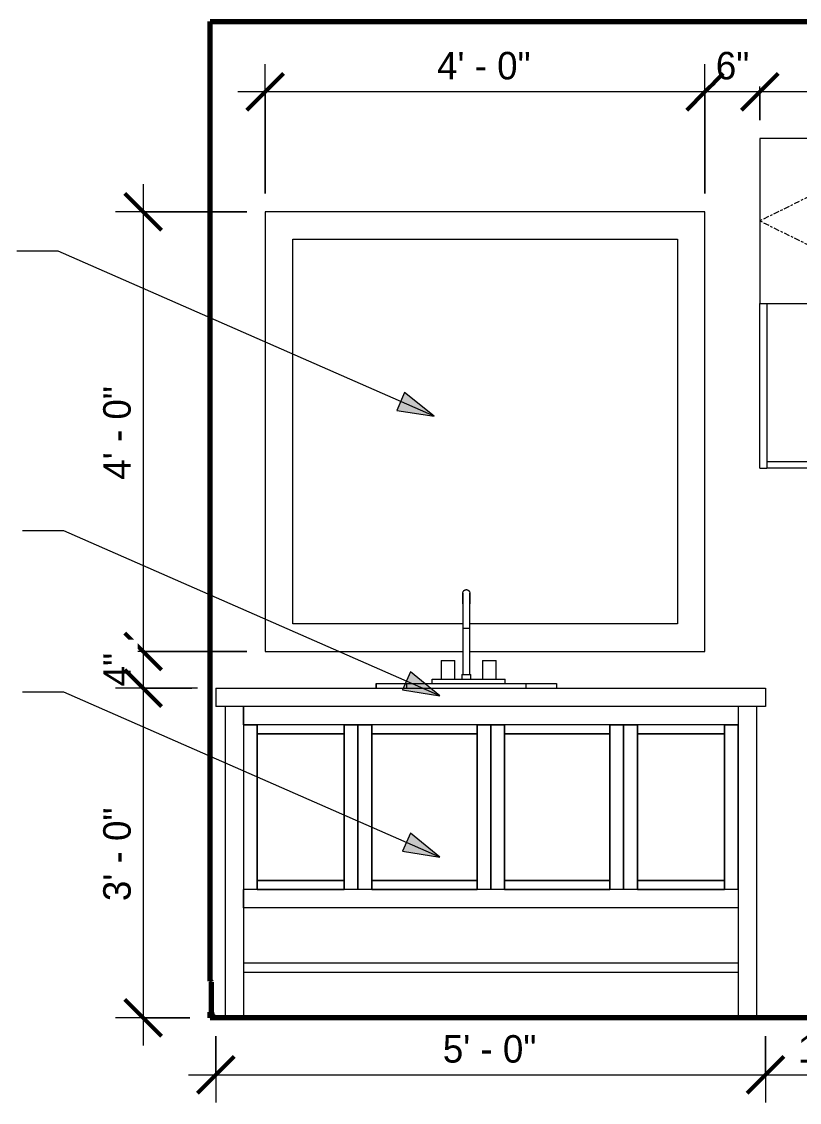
# Model space of a CAD drawing. Header units: inches. Extents: x -3857 to -1458, y -18 to 10849.
# Drawn here: x -2302.7 to -2217.8, y -9.2 to 108.8 of the extents above; entities that cross this region are included whole.
import ezdxf

# ---------------------------------------------------------------- set-up
doc = ezdxf.new("R2010")
doc.units = ezdxf.units.IN
doc.header["$MEASUREMENT"] = 0
doc.linetypes.add('Center', pattern=[1.25, 0.25, -0.1875, 0.625, -0.1875])
for name, color, linetype, lineweight in [('0-6', 130, 'Continuous', 5), ('A-ANNO-DIMS', 211, 'Continuous', 9), ('A-ANNO-DIMS-32', 211, 'Continuous', 9), ('A-FLOR-1', 7, 'Continuous', 70), ('A-WALL', 113, 'Continuous', 18), ('A-WALL-1', 113, 'Continuous', 70), ('G-ANNO-TEXT', 231, 'Continuous', 9), ('P-SANR-FIXT', 6, 'Continuous', 9), ('Q-CASE', 31, 'Continuous', 9), ('Q-CASE-1', 31, 'Center', 9)]:
    doc.layers.add(name, color=color, linetype=linetype, lineweight=lineweight)
doc.styles.add('Century Gothic', font='ufonts.com_century-gothic.ttf', dxfattribs={"height": 3})
doc.dimstyles.new('OD_1__HACK', dxfattribs={"dimscale": 12, "dimtxt": 3.132505, "dimasz": 0.333333, "dimexe": 0.25, "dimexo": 0.166667, "dimgap": 0.041667, "dimtad": 1, "dimdec": 0, "dimzin": 3, "dimdsep": 46, "dimlunit": 4, "dimtxsty": 'Century Gothic', "dimblk1": 'OBLIQUE', "dimblk2": 'OBLIQUE', "dimsah": 1, "dimcen": 0.09, "dimdle": 0.25, "dimazin": 0, "dimtfac": 1, "dimtdec": 4, "dimtix": 1, "dimtmove": 0, "dimatfit": 3, "dimfxl": 1, "dimtvp": 1, "dimtfill": 1, "dimfrac": 2, "dimtolj": 1, "dimtzin": 0, "dimarcsym": 2})

# ---------------------------------------------------------------- blocks, each defined once
blk = doc.blocks.new('CTR - 1st Phase - Shell_rvt-7-1ST FLOOR - STUDIO A_ B - ADA TYPE B - OPTION A - BATH LAV WALL')
at = {"layer": 'A-FLOR-1'}
for p, q in [((-2643.23, 108.75), (-2516.95, 108.75)), ((-2547.06, 0), (-2643.23, 0)), ((-2516.95, 0), (-2517.06, 0))]:
    blk.add_line(p, q, dxfattribs=at)
blk = doc.blocks.new('Basic Wall _ INT - W4BØF - _5_8 GYP - 2X4 WOOD_BATT_ - 5_8 GYP_ - ___-2701594-1ST FLOOR - STUDIO A_ B - ADA TYPE B - OPTION A - BATH LAV WALL')
at = {"layer": 'A-WALL'}
blk.add_line((-2643.22, 4), (-2643.22, 0.61), dxfattribs=at)
at = {"layer": 'A-WALL-1'}
for p, q in [((-2643.18, 4), (-2643.22, 4)), ((-2643.1, 0.61), (-2643.1, 3.92)), ((-2642.87, 0), (-2642.81, 0.11))]:
    blk.add_line(p, q, dxfattribs=at)
for centre, radius, start, end in [((-2643.18, 3.92), 0.0822, 0, 90), ((-2642.52, 0.61), 0.702, 180, 240), ((-2642.52, 0.61), 0.577, 180, 240)]:
    blk.add_arc(centre, radius, start, end, dxfattribs=at)
blk = doc.blocks.new('Bath Vanity - Bath Vanity 60_-3150019-1ST FLOOR - STUDIO A_ B - ADA TYPE B - OPTION A - BATH LAV WALL')
at = {"layer": 'Q-CASE'}
for p, q in [((-2642.6, 36), (-2582.6, 36)), ((-2642.6, 36), (-2642.6, 34)), ((-2582.6, 36), (-2582.6, 34)), ((-2582.6, 34), (-2642.6, 34)), ((-2641.6, 34), (-2641.6, 0)), ((-2639.6, 32), (-2639.6, 34)), ((-2639.6, 34), (-2639.6, 0)), ((-2585.6, 34), (-2585.6, 32)), ((-2585.6, 34), (-2585.6, 0)), ((-2583.6, 34), (-2583.6, 0)), ((-2639.6, 32), (-2638.1, 32)), ((-2639.6, 32), (-2639.6, 14)), ((-2585.6, 32), (-2639.6, 32)), ((-2638.1, 32), (-2638.1, 31)), ((-2628.6, 32), (-2638.1, 32)), ((-2638.1, 14), (-2638.1, 32)), ((-2628.6, 31), (-2628.6, 32)), ((-2628.6, 32), (-2627.1, 32)), ((-2628.6, 32), (-2628.6, 14)), ((-2627.1, 14), (-2627.1, 32)), ((-2627.1, 32), (-2625.6, 32)), ((-2627.1, 32), (-2627.1, 14)), ((-2625.6, 32), (-2625.6, 31)), ((-2614.1, 32), (-2625.6, 32)), ((-2625.6, 14), (-2625.6, 32)), ((-2614.1, 31), (-2614.1, 32)), ((-2614.1, 32), (-2612.6, 32)), ((-2614.1, 32), (-2614.1, 14)), ((-2612.6, 14), (-2612.6, 32)), ((-2612.6, 32), (-2611.1, 32)), ((-2612.6, 32), (-2612.6, 14)), ((-2611.1, 32), (-2611.1, 31)), ((-2599.6, 32), (-2611.1, 32)), ((-2611.1, 14), (-2611.1, 32)), ((-2599.6, 31), (-2599.6, 32)), ((-2599.6, 32), (-2598.1, 32)), ((-2599.6, 32), (-2599.6, 14)), ((-2598.1, 14), (-2598.1, 32)), ((-2598.1, 32), (-2596.6, 32)), ((-2598.1, 32), (-2598.1, 14)), ((-2596.6, 32), (-2596.6, 31)), ((-2587.1, 32), (-2596.6, 32)), ((-2596.6, 14), (-2596.6, 32)), ((-2587.1, 31), (-2587.1, 32)), ((-2587.1, 32), (-2585.6, 32)), ((-2587.1, 32), (-2587.1, 14)), ((-2585.6, 14), (-2585.6, 32)), ((-2638.1, 31), (-2628.6, 31)), ((-2638.1, 31), (-2638.1, 15)), ((-2628.6, 31), (-2638.1, 31)), ((-2628.6, 15), (-2628.6, 31)), ((-2625.6, 31), (-2614.1, 31)), ((-2625.6, 31), (-2625.6, 15)), ((-2614.1, 31), (-2625.6, 31)), ((-2614.1, 15), (-2614.1, 31)), ((-2611.1, 31), (-2599.6, 31)), ((-2611.1, 31), (-2611.1, 15)), ((-2599.6, 31), (-2611.1, 31)), ((-2599.6, 15), (-2599.6, 31)), ((-2596.6, 31), (-2596.6, 15)), ((-2587.1, 31), (-2596.6, 31)), ((-2596.6, 31), (-2587.1, 31)), ((-2587.1, 15), (-2587.1, 31)), ((-2638.1, 15), (-2638.1, 14)), ((-2628.6, 15), (-2638.1, 15)), ((-2638.1, 15), (-2628.6, 15)), ((-2628.6, 14), (-2628.6, 15)), ((-2625.6, 15), (-2625.6, 14)), ((-2614.1, 15), (-2625.6, 15)), ((-2625.6, 15), (-2614.1, 15)), ((-2614.1, 14), (-2614.1, 15)), ((-2611.1, 15), (-2611.1, 14)), ((-2599.6, 15), (-2611.1, 15)), ((-2611.1, 15), (-2599.6, 15)), ((-2599.6, 14), (-2599.6, 15)), ((-2596.6, 15), (-2587.1, 15)), ((-2596.6, 15), (-2596.6, 14)), ((-2587.1, 15), (-2596.6, 15)), ((-2587.1, 14), (-2587.1, 15)), ((-2638.1, 14), (-2639.6, 14)), ((-2639.6, 12), (-2639.6, 14)), ((-2585.6, 14), (-2639.6, 14)), ((-2638.1, 14), (-2628.6, 14)), ((-2627.1, 14), (-2628.6, 14)), ((-2625.6, 14), (-2627.1, 14)), ((-2625.6, 14), (-2614.1, 14)), ((-2612.6, 14), (-2614.1, 14)), ((-2611.1, 14), (-2612.6, 14)), ((-2611.1, 14), (-2599.6, 14)), ((-2598.1, 14), (-2599.6, 14)), ((-2596.6, 14), (-2598.1, 14)), ((-2596.6, 14), (-2587.1, 14)), ((-2585.6, 14), (-2587.1, 14)), ((-2585.6, 14), (-2585.6, 12)), ((-2585.6, 12), (-2639.6, 12)), ((-2639.6, 6), (-2585.6, 6)), ((-2639.6, 5), (-2585.6, 5))]:
    blk.add_line(p, q, dxfattribs=at)
blk = doc.blocks.new('BATHROOM MIRROR - BATHROOM MIRROR 48_-3123886-1ST FLOOR - STUDIO A_ B - ADA TYPE B - OPTION A - BATH LAV WALL')
at = {"layer": 'Q-CASE'}
for p, q in [((-2589.22, 88), (-2637.22, 88)), ((-2637.22, 88), (-2637.22, 40)), ((-2589.22, 40), (-2589.22, 88)), ((-2634.22, 43), (-2634.22, 85)), ((-2634.22, 85), (-2592.22, 85)), ((-2592.22, 85), (-2592.22, 43)), ((-2615.64, 43), (-2634.22, 43)), ((-2592.22, 43), (-2614.9, 43)), ((-2637.22, 40), (-2615.64, 40)), ((-2614.9, 40), (-2589.22, 40))]:
    blk.add_line(p, q, dxfattribs=at)
blk = doc.blocks.new('300 Series Wall Hung Cabinet_326 - 36_-2909953-1ST FLOOR - STUDIO A_ B - ADA TYPE B - OPTION A - BATH LAV WALL')
at = {"layer": 'Q-CASE'}
for p, q in [((-2565.35, 96), (-2583.22, 96)), ((-2583.22, 96), (-2583.22, 78)), ((-2565.35, 78), (-2565.35, 96)), ((-2565.35, 96), (-2565.1, 96)), ((-2547.22, 96), (-2565.1, 96)), ((-2565.1, 96), (-2565.1, 78)), ((-2547.22, 78), (-2547.22, 96)), ((-2565.1, 95.25), (-2565.35, 95.25)), ((-2567.71, 83.75), (-2567.22, 83.75)), ((-2567.71, 80), (-2567.71, 83.75)), ((-2567.22, 83.75), (-2567.22, 80)), ((-2563.21, 83.75), (-2562.72, 83.75)), ((-2563.21, 80), (-2563.21, 83.75)), ((-2562.72, 83.75), (-2562.72, 80)), ((-2567.71, 80), (-2567.22, 80)), ((-2563.21, 80), (-2562.72, 80)), ((-2583.22, 78), (-2565.35, 78)), ((-2583.22, 60), (-2583.22, 78)), ((-2582.47, 78), (-2582.47, 60)), ((-2565.35, 78.75), (-2565.1, 78.75)), ((-2565.1, 78), (-2565.35, 78)), ((-2565.1, 78), (-2547.22, 78)), ((-2547.97, 60), (-2547.97, 78)), ((-2547.22, 78), (-2547.22, 60)), ((-2582.47, 60.75), (-2547.97, 60.75)), ((-2582.47, 60.75), (-2582.47, 60)), ((-2547.97, 60), (-2547.97, 60.75)), ((-2583.22, 60), (-2582.47, 60)), ((-2547.97, 60), (-2582.47, 60)), ((-2547.97, 60), (-2547.22, 60))]:
    blk.add_line(p, q, dxfattribs=at)
at = {"layer": 'Q-CASE-1'}
for p, q in [((-2565.1, 96), (-2583.22, 87)), ((-2565.1, 96), (-2547.22, 87.08)), ((-2583.22, 87), (-2565.1, 78)), ((-2547.22, 87.08), (-2565.1, 78))]:
    blk.add_line(p, q, dxfattribs=at)
blk = doc.blocks.new('DIMBLOCK107-1ST FLOOR - STUDIO A_ B - ADA TYPE B - OPTION A - BATH LAV WALL')
at = {"layer": 'A-ANNO-DIMS-32'}
for p, q in [((-2281.5, -2), (-2281.5, -9.22)), ((-2281.5, -6.22), (-2281.5, -2)), ((-2221.5, -2), (-2221.5, -9.22)), ((-2221.5, -6.22), (-2221.5, -2)), ((-2284.5, -6.22), (-2221.5, -6.22))]:
    blk.add_line(p, q, dxfattribs=at)
at = {"layer": 'A-ANNO-DIMS-32', "lineweight": 50}
for p, q in [((-2281.5, -6.22), (-2279.5, -4.22)), ((-2221.5, -6.22), (-2219.5, -4.22)), ((-2281.5, -6.22), (-2283.5, -8.22)), ((-2221.5, -6.22), (-2223.5, -8.22))]:
    blk.add_line(p, q, dxfattribs=at)
at = {"layer": 'A-ANNO-DIMS-32', "color": 0, "insert": (-2256.74, -1.88), "char_height": 3, "width": 12.5897, "attachment_point": 1, "line_spacing_factor": 0.984502, "style": 'Century Gothic', "bg_fill": 3, "box_fill_scale": 1.25, "bg_fill_color": 256, "bg_fill_true_color": 13158600, "bg_fill_transparency": 0}
blk.add_mtext('5\' - 0"', dxfattribs=at)
blk = doc.blocks.new('_Oblique')
at = {"color": 0, "linetype": 'ByBlock', "lineweight": -2}
blk.add_line((-0.5, -0.5), (0.5, 0.5), dxfattribs=at)
blk = doc.blocks.new('DIMBLOCK108-1ST FLOOR - STUDIO A_ B - ADA TYPE B - OPTION A - BATH LAV WALL')
at = {"layer": 'A-ANNO-DIMS-32'}
for p, q in [((-2221.5, -2), (-2221.5, -9.22)), ((-2221.5, -6.22), (-2221.5, -2)), ((-2203.96, -2), (-2203.96, -9.22)), ((-2203.96, -6.22), (-2203.96, -2)), ((-2221.5, -6.22), (-2203.96, -6.22))]:
    blk.add_line(p, q, dxfattribs=at)
at = {"layer": 'A-ANNO-DIMS-32', "lineweight": 50}
for p, q in [((-2221.5, -6.22), (-2219.5, -4.22)), ((-2203.96, -6.22), (-2201.96, -4.22)), ((-2221.5, -6.22), (-2223.5, -8.22)), ((-2203.96, -6.22), (-2205.96, -8.22))]:
    blk.add_line(p, q, dxfattribs=at)
at = {"layer": 'A-ANNO-DIMS-32', "color": 0, "insert": (-2217.98, -1.88), "char_height": 3, "width": 12.5897, "attachment_point": 1, "line_spacing_factor": 0.984502, "style": 'Century Gothic', "bg_fill": 3, "box_fill_scale": 1.25, "bg_fill_color": 256, "bg_fill_true_color": 13158600, "bg_fill_transparency": 0}
blk.add_mtext('1\' - 6"', dxfattribs=at)
blk = doc.blocks.new('DIMBLOCK111-1ST FLOOR - STUDIO A_ B - ADA TYPE B - OPTION A - BATH LAV WALL')
at = {"layer": 'A-ANNO-DIMS-32'}
for p, q in [((-2289.46, 91), (-2289.46, 40)), ((-2278.12, 88), (-2292.46, 88)), ((-2289.46, 88), (-2278.12, 88)), ((-2278.12, 40), (-2292.46, 40)), ((-2289.46, 40), (-2278.12, 40))]:
    blk.add_line(p, q, dxfattribs=at)
at = {"layer": 'A-ANNO-DIMS-32', "lineweight": 50}
for p, q in [((-2289.46, 88), (-2291.46, 90)), ((-2289.46, 88), (-2287.46, 86)), ((-2289.46, 40), (-2291.46, 42)), ((-2289.46, 40), (-2287.46, 38))]:
    blk.add_line(p, q, dxfattribs=at)
at = {"layer": 'A-ANNO-DIMS-32', "color": 0, "insert": (-2293.81, 58.75), "char_height": 3, "width": 12.5897, "attachment_point": 1, "rotation": 90, "line_spacing_factor": 0.984502, "style": 'Century Gothic', "bg_fill": 3, "box_fill_scale": 1.25, "bg_fill_color": 256, "bg_fill_true_color": 13158600, "bg_fill_transparency": 0}
blk.add_mtext('4\' - 0"', dxfattribs=at)
blk = doc.blocks.new('DIMBLOCK112-1ST FLOOR - STUDIO A_ B - ADA TYPE B - OPTION A - BATH LAV WALL')
at = {"layer": 'A-ANNO-DIMS-32', "lineweight": 50}
for p, q in [((-2289.46, 40), (-2291.46, 42)), ((-2289.46, 40), (-2287.46, 38)), ((-2289.46, 36), (-2291.46, 38)), ((-2289.46, 36), (-2287.46, 34))]:
    blk.add_line(p, q, dxfattribs=at)
at = {"layer": 'A-ANNO-DIMS-32'}
for p, q in [((-2278.12, 40), (-2292.46, 40)), ((-2289.46, 40), (-2289.46, 36)), ((-2289.46, 40), (-2278.12, 40)), ((-2283.5, 36), (-2292.46, 36)), ((-2289.46, 36), (-2284.12, 36))]:
    blk.add_line(p, q, dxfattribs=at)
at = {"layer": 'A-ANNO-DIMS-32', "color": 0, "insert": (-2293.81, 36.19), "char_height": 3, "width": 4.3557, "attachment_point": 1, "rotation": 90, "line_spacing_factor": 0.984502, "style": 'Century Gothic', "bg_fill": 3, "box_fill_scale": 1.25, "bg_fill_color": 256, "bg_fill_true_color": 13158600, "bg_fill_transparency": 0}
blk.add_mtext('4"', dxfattribs=at)
blk = doc.blocks.new('DIMBLOCK113-1ST FLOOR - STUDIO A_ B - ADA TYPE B - OPTION A - BATH LAV WALL')
at = {"layer": 'A-ANNO-DIMS-32', "lineweight": 50}
for p, q in [((-2289.46, 36), (-2291.46, 38)), ((-2289.46, 36), (-2287.46, 34)), ((-2289.46, 0), (-2291.46, 2)), ((-2289.46, 0), (-2287.46, -2))]:
    blk.add_line(p, q, dxfattribs=at)
at = {"layer": 'A-ANNO-DIMS-32'}
for p, q in [((-2283.5, 36), (-2292.46, 36)), ((-2289.46, 36), (-2289.46, -3)), ((-2289.46, 36), (-2284.12, 36)), ((-2284.37, 0), (-2292.46, 0)), ((-2289.46, 0), (-2284.37, 0))]:
    blk.add_line(p, q, dxfattribs=at)
at = {"layer": 'A-ANNO-DIMS-32', "color": 0, "insert": (-2293.81, 12.75), "char_height": 3, "width": 12.5897, "attachment_point": 1, "rotation": 90, "line_spacing_factor": 0.984502, "style": 'Century Gothic', "bg_fill": 3, "box_fill_scale": 1.25, "bg_fill_color": 256, "bg_fill_true_color": 13158600, "bg_fill_transparency": 0}
blk.add_mtext('3\' - 0"', dxfattribs=at)
blk = doc.blocks.new('DIMBLOCK114-1ST FLOOR - STUDIO A_ B - ADA TYPE B - OPTION A - BATH LAV WALL')
at = {"layer": 'A-ANNO-DIMS-32'}
for p, q in [((-2222.12, 98), (-2222.12, 104.1)), ((-2186.12, 98), (-2186.12, 104.1)), ((-2183.12, 101.1), (-2222.12, 101.1)), ((-2222.12, 101.1), (-2222.12, 98)), ((-2186.12, 101.1), (-2186.12, 98))]:
    blk.add_line(p, q, dxfattribs=at)
at = {"layer": 'A-ANNO-DIMS-32', "lineweight": 50}
for p, q in [((-2222.12, 101.1), (-2220.12, 103.1)), ((-2186.12, 101.1), (-2184.12, 103.1)), ((-2222.12, 101.1), (-2224.12, 99.1)), ((-2186.12, 101.1), (-2188.12, 99.1))]:
    blk.add_line(p, q, dxfattribs=at)
at = {"layer": 'A-ANNO-DIMS-32', "color": 0, "insert": (-2209.37, 105.45), "char_height": 3, "width": 12.5897, "attachment_point": 1, "line_spacing_factor": 0.984502, "style": 'Century Gothic', "bg_fill": 3, "box_fill_scale": 1.25, "bg_fill_color": 256, "bg_fill_true_color": 13158600, "bg_fill_transparency": 0}
blk.add_mtext('3\' - 0"', dxfattribs=at)
blk = doc.blocks.new('DIMBLOCK115-1ST FLOOR - STUDIO A_ B - ADA TYPE B - OPTION A - BATH LAV WALL')
at = {"layer": 'A-ANNO-DIMS-32'}
for p, q in [((-2228.12, 90), (-2228.12, 104.1)), ((-2222.12, 98), (-2222.12, 104.1)), ((-2222.12, 101.1), (-2228.12, 101.1)), ((-2228.12, 101.1), (-2228.12, 90)), ((-2222.12, 101.1), (-2222.12, 98))]:
    blk.add_line(p, q, dxfattribs=at)
at = {"layer": 'A-ANNO-DIMS-32', "lineweight": 50}
for p, q in [((-2228.12, 101.1), (-2226.12, 103.1)), ((-2222.12, 101.1), (-2220.12, 103.1)), ((-2228.12, 101.1), (-2230.12, 99.1)), ((-2222.12, 101.1), (-2224.12, 99.1))]:
    blk.add_line(p, q, dxfattribs=at)
at = {"layer": 'A-ANNO-DIMS-32', "color": 0, "insert": (-2226.94, 105.45), "char_height": 3, "width": 4.3557, "attachment_point": 1, "line_spacing_factor": 0.984502, "style": 'Century Gothic', "bg_fill": 3, "box_fill_scale": 1.25, "bg_fill_color": 256, "bg_fill_true_color": 13158600, "bg_fill_transparency": 0}
blk.add_mtext('6"', dxfattribs=at)
blk = doc.blocks.new('DIMBLOCK116-1ST FLOOR - STUDIO A_ B - ADA TYPE B - OPTION A - BATH LAV WALL')
at = {"layer": 'A-ANNO-DIMS-32'}
for p, q in [((-2276.12, 90), (-2276.12, 104.1)), ((-2228.12, 90), (-2228.12, 104.1)), ((-2228.12, 101.1), (-2279.12, 101.1)), ((-2276.12, 101.1), (-2276.12, 90)), ((-2228.12, 101.1), (-2228.12, 90))]:
    blk.add_line(p, q, dxfattribs=at)
at = {"layer": 'A-ANNO-DIMS-32', "lineweight": 50}
for p, q in [((-2276.12, 101.1), (-2274.12, 103.1)), ((-2228.12, 101.1), (-2226.12, 103.1)), ((-2276.12, 101.1), (-2278.12, 99.1)), ((-2228.12, 101.1), (-2230.12, 99.1))]:
    blk.add_line(p, q, dxfattribs=at)
at = {"layer": 'A-ANNO-DIMS-32', "color": 0, "insert": (-2257.37, 105.45), "char_height": 3, "width": 12.5897, "attachment_point": 1, "line_spacing_factor": 0.984502, "style": 'Century Gothic', "bg_fill": 3, "box_fill_scale": 1.25, "bg_fill_color": 256, "bg_fill_true_color": 13158600, "bg_fill_transparency": 0}
blk.add_mtext('4\' - 0"', dxfattribs=at)

msp = doc.modelspace()

# ---------------------------------------------------------------- hatches: boundary and pattern name
at = {"layer": 'G-ANNO-TEXT'}
for points in [[(-2257.68, 65.67), (-2260.91, 68.26), (-2261.77, 66.3)], [(-2257.05, 35.17), (-2260.28, 37.76), (-2261.15, 35.8)], [(-2257.05, 17.56), (-2260.28, 20.15), (-2261.15, 18.19)]]:
    msp.add_hatch(color=256, dxfattribs=at).paths.add_polyline_path(points, flags=0)

# ---------------------------------------------------------------- linework, layer by layer
at = {"layer": 'A-WALL'}
msp.add_line((-2282.12, 0.61), (-2282.12, 4), dxfattribs=at)
at = {"layer": 'A-WALL-1'}
for p, q in [((-2282.12, 4), (-2282.12, 108.76)), ((-2282.12, 0), (-2282.12, 0.61)), ((-2282.14, 0), (-2282.12, 0))]:
    msp.add_line(p, q, dxfattribs=at)
at = {"layer": 'G-ANNO-TEXT'}
for p, q in [((-2298.73, 83.68), (-2303.23, 83.68)), ((-2260.91, 68.26), (-2261.77, 66.3)), ((-2257.68, 65.67), (-2260.91, 68.26)), ((-2261.77, 66.3), (-2257.68, 65.67)), ((-2298.1, 53.18), (-2302.61, 53.18)), ((-2260.28, 37.76), (-2261.15, 35.8)), ((-2257.05, 35.17), (-2260.28, 37.76)), ((-2298.1, 35.57), (-2302.61, 35.57)), ((-2261.15, 35.8), (-2257.05, 35.17)), ((-2260.28, 20.15), (-2261.15, 18.19)), ((-2257.05, 17.56), (-2260.28, 20.15)), ((-2261.15, 18.19), (-2257.05, 17.56))]:
    msp.add_line(p, q, dxfattribs=at)
at = {"layer": 'P-SANR-FIXT'}
for p, q in [((-2254.55, 45.19), (-2254.55, 37.5)), ((-2253.8, 37.5), (-2253.8, 45.19)), ((-2254.55, 43.87), (-2254.55, 42.5)), ((-2253.8, 42.5), (-2253.8, 43.87)), ((-2254.17, 42.5), (-2254.54, 42.5)), ((-2253.81, 42.5), (-2254.17, 42.5)), ((-2256.92, 39), (-2256.92, 36.99)), ((-2256.92, 39), (-2255.42, 39)), ((-2255.42, 36.99), (-2255.42, 39)), ((-2252.42, 39), (-2252.42, 36.99)), ((-2252.42, 39), (-2250.92, 39)), ((-2250.92, 36.99), (-2250.92, 39)), ((-2257.92, 36.99), (-2257.92, 36.5)), ((-2257.9, 36.99), (-2257.17, 36.99)), ((-2257.17, 36.99), (-2256.17, 36.99)), ((-2256.17, 36.99), (-2251.67, 36.99)), ((-2254.67, 37.5), (-2254.67, 36.99)), ((-2254.67, 37.5), (-2253.67, 37.5)), ((-2253.67, 36.99), (-2253.67, 37.5)), ((-2251.67, 36.99), (-2250.67, 36.99)), ((-2250.67, 36.99), (-2249.94, 36.99)), ((-2249.92, 36.5), (-2249.92, 36.99)), ((-2264.05, 36.5), (-2264.05, 36)), ((-2264.02, 36.5), (-2260.7, 36.5)), ((-2264.02, 36.5), (-2264.02, 36)), ((-2260.7, 36.5), (-2247.65, 36.5)), ((-2260.7, 36.5), (-2260.7, 36)), ((-2247.65, 36.5), (-2244.33, 36.5)), ((-2247.65, 36), (-2247.65, 36.5)), ((-2244.33, 36.5), (-2244.33, 36)), ((-2244.3, 36), (-2244.3, 36.5))]:
    msp.add_line(p, q, dxfattribs=at)
at = {"layer": 'P-SANR-FIXT', "flags": 128}
for points in [[(-2254.55, 46.37), (-2254.55, 46.39), (-2254.55, 46.4), (-2254.55, 46.42), (-2254.54, 46.43), (-2254.54, 46.45)], [(-2254.55, 45.19), (-2254.55, 45.23), (-2254.55, 45.28), (-2254.55, 45.33), (-2254.55, 45.38), (-2254.55, 45.42), (-2254.55, 45.47), (-2254.55, 45.52), (-2254.55, 45.56), (-2254.55, 45.61), (-2254.55, 45.65), (-2254.55, 45.69), (-2254.55, 45.74), (-2254.55, 45.78), (-2254.55, 45.82), (-2254.55, 45.86), (-2254.55, 45.9), (-2254.55, 45.93), (-2254.55, 45.97), (-2254.55, 46.01), (-2254.55, 46.04), (-2254.55, 46.07), (-2254.55, 46.1), (-2254.55, 46.13), (-2254.55, 46.16), (-2254.55, 46.19), (-2254.55, 46.21), (-2254.55, 46.23), (-2254.55, 46.26), (-2254.55, 46.28), (-2254.55, 46.29), (-2254.55, 46.31), (-2254.55, 46.33), (-2254.55, 46.34), (-2254.55, 46.35), (-2254.55, 46.36), (-2254.55, 46.36), (-2254.55, 46.37), (-2254.55, 46.37), (-2254.55, 46.37), (-2254.55, 46.37)], [(-2254.55, 46.37), (-2254.55, 46.37), (-2254.55, 46.37), (-2254.55, 46.36), (-2254.55, 46.34), (-2254.55, 46.33), (-2254.55, 46.3), (-2254.55, 46.28), (-2254.55, 46.25), (-2254.55, 46.21), (-2254.55, 46.18), (-2254.55, 46.14), (-2254.55, 46.09), (-2254.55, 46.04), (-2254.55, 45.99), (-2254.55, 45.94), (-2254.55, 45.88), (-2254.55, 45.82), (-2254.55, 45.75), (-2254.55, 45.69), (-2254.55, 45.62), (-2254.55, 45.54), (-2254.55, 45.47), (-2254.55, 45.39), (-2254.55, 45.31), (-2254.55, 45.23), (-2254.55, 45.14), (-2254.55, 45.05), (-2254.55, 44.96), (-2254.55, 44.87), (-2254.55, 44.78), (-2254.55, 44.69), (-2254.55, 44.59), (-2254.55, 44.5), (-2254.55, 44.4), (-2254.55, 44.3), (-2254.55, 44.2), (-2254.55, 44.1), (-2254.55, 44), (-2254.55, 43.9), (-2254.55, 43.87)], [(-2254.54, 46.46), (-2254.53, 46.48), (-2254.53, 46.49), (-2254.52, 46.51), (-2254.52, 46.52), (-2254.51, 46.53), (-2254.51, 46.55), (-2254.5, 46.56), (-2254.49, 46.57), (-2254.48, 46.59), (-2254.47, 46.6)], [(-2254.46, 46.61), (-2254.46, 46.62), (-2254.45, 46.63), (-2254.43, 46.64), (-2254.42, 46.65), (-2254.41, 46.66), (-2254.4, 46.67), (-2254.39, 46.68), (-2254.38, 46.69), (-2254.36, 46.7), (-2254.35, 46.71), (-2254.34, 46.71), (-2254.32, 46.72), (-2254.31, 46.72), (-2254.3, 46.73), (-2254.28, 46.73), (-2254.27, 46.74), (-2254.25, 46.74), (-2254.24, 46.74), (-2254.22, 46.75), (-2254.21, 46.75), (-2254.19, 46.75), (-2254.18, 46.75)], [(-2254.17, 46.75), (-2254.16, 46.75), (-2254.14, 46.75), (-2254.13, 46.75), (-2254.11, 46.75), (-2254.1, 46.74), (-2254.08, 46.74), (-2254.07, 46.74), (-2254.06, 46.73), (-2254.04, 46.73), (-2254.03, 46.72), (-2254.02, 46.72)], [(-2254, 46.71), (-2253.99, 46.7), (-2253.97, 46.69), (-2253.96, 46.68), (-2253.95, 46.68), (-2253.94, 46.67), (-2253.93, 46.66), (-2253.92, 46.65), (-2253.9, 46.64), (-2253.89, 46.63), (-2253.88, 46.61)], [(-2253.88, 46.6), (-2253.87, 46.59), (-2253.86, 46.58), (-2253.85, 46.56), (-2253.84, 46.55), (-2253.84, 46.54), (-2253.83, 46.52), (-2253.82, 46.51), (-2253.82, 46.5), (-2253.81, 46.48), (-2253.81, 46.47)], [(-2253.81, 46.45), (-2253.8, 46.44), (-2253.8, 46.42), (-2253.8, 46.41), (-2253.8, 46.39), (-2253.8, 46.38), (-2253.8, 46.37)], [(-2253.8, 46.37), (-2253.8, 46.37), (-2253.8, 46.37), (-2253.8, 46.37), (-2253.8, 46.36), (-2253.8, 46.35), (-2253.8, 46.34), (-2253.8, 46.33), (-2253.8, 46.31), (-2253.8, 46.3), (-2253.8, 46.28), (-2253.8, 46.26), (-2253.8, 46.24), (-2253.8, 46.22), (-2253.8, 46.19), (-2253.8, 46.17), (-2253.8, 46.14), (-2253.8, 46.11), (-2253.8, 46.08), (-2253.8, 46.05), (-2253.8, 46.01), (-2253.8, 45.98), (-2253.8, 45.94), (-2253.8, 45.91), (-2253.8, 45.87), (-2253.8, 45.83), (-2253.8, 45.79), (-2253.8, 45.75), (-2253.8, 45.7), (-2253.8, 45.66), (-2253.8, 45.62), (-2253.8, 45.57), (-2253.8, 45.53), (-2253.8, 45.48), (-2253.8, 45.44), (-2253.8, 45.39), (-2253.8, 45.34), (-2253.8, 45.3), (-2253.8, 45.25), (-2253.8, 45.2), (-2253.8, 45.19)], [(-2253.8, 44.17), (-2253.8, 44.27), (-2253.8, 44.37), (-2253.8, 44.47), (-2253.8, 44.57), (-2253.8, 44.66), (-2253.8, 44.76), (-2253.8, 44.85), (-2253.8, 44.94), (-2253.8, 45.03), (-2253.8, 45.12), (-2253.8, 45.2), (-2253.8, 45.29), (-2253.8, 45.37), (-2253.8, 45.45), (-2253.8, 45.52), (-2253.8, 45.6), (-2253.8, 45.67), (-2253.8, 45.74), (-2253.8, 45.8), (-2253.8, 45.86), (-2253.8, 45.92), (-2253.8, 45.98), (-2253.8, 46.03), (-2253.8, 46.08), (-2253.8, 46.13), (-2253.8, 46.17), (-2253.8, 46.21), (-2253.8, 46.24), (-2253.8, 46.27), (-2253.8, 46.3), (-2253.8, 46.32), (-2253.8, 46.34), (-2253.8, 46.35), (-2253.8, 46.36), (-2253.8, 46.37), (-2253.8, 46.37), (-2253.8, 46.37)], [(-2253.8, 43.87), (-2253.8, 43.97), (-2253.8, 44.07), (-2253.8, 44.17)]]:
    msp.add_lwpolyline(points, dxfattribs=at)

# ---------------------------------------------------------------- block references
at = {"layer": '0-6'}
msp.add_blockref('CTR - 1st Phase - Shell_rvt-7-1ST FLOOR - STUDIO A_ B - ADA TYPE B - OPTION A - BATH LAV WALL', (361.1, 0), dxfattribs=at)
at = {"layer": 'A-WALL'}
msp.add_blockref('Basic Wall _ INT - W4BØF - _5_8 GYP - 2X4 WOOD_BATT_ - 5_8 GYP_ - ___-2701594-1ST FLOOR - STUDIO A_ B - ADA TYPE B - OPTION A - BATH LAV WALL', (361.1, 0), dxfattribs=at)
at = {"layer": 'Q-CASE'}
for name in ['300 Series Wall Hung Cabinet_326 - 36_-2909953-1ST FLOOR - STUDIO A_ B - ADA TYPE B - OPTION A - BATH LAV WALL', 'BATHROOM MIRROR - BATHROOM MIRROR 48_-3123886-1ST FLOOR - STUDIO A_ B - ADA TYPE B - OPTION A - BATH LAV WALL', 'Bath Vanity - Bath Vanity 60_-3150019-1ST FLOOR - STUDIO A_ B - ADA TYPE B - OPTION A - BATH LAV WALL']:
    msp.add_blockref(name, (361.1, 0), dxfattribs=at)

# ---------------------------------------------------------------- next in the draw order: dimensions: what is measured, and where the dimension line sits
at = {"layer": 'A-ANNO-DIMS'}
for base, p1, p2, angle, override, picture, middle in [((-2222.12, 101.1), (-2186.12, 96), (-2222.12, 96), 0, {"dimpost": '<>', "dimfxl": 36}, 'DIMBLOCK114-1ST FLOOR - STUDIO A_ B - ADA TYPE B - OPTION A - BATH LAV WALL', (-2204.12, 103.18)), ((-2289.46, 40), (-2276.12, 88), (-2276.12, 40), 90, {"dimpost": '<>', "dimfxl": 48}, 'DIMBLOCK111-1ST FLOOR - STUDIO A_ B - ADA TYPE B - OPTION A - BATH LAV WALL', (-2291.54, 64)), ((-2221.5, -6.22), (-2281.5, 0), (-2221.5, 0), 0, {"dimpost": '<>', "dimfxl": 60}, 'DIMBLOCK107-1ST FLOOR - STUDIO A_ B - ADA TYPE B - OPTION A - BATH LAV WALL', (-2251.5, -4.15))]:
    dim = msp.add_linear_dim(base=base, p1=p1, p2=p2, angle=angle, dimstyle='OD_1__HACK', override=override, dxfattribs=at)
    dim.commit()
    dim.dimension.update_dxf_attribs({"geometry": picture, "text_midpoint": middle})

# ---------------------------------------------------------------- next in the draw order: linework, layer by layer
at = {"layer": 'G-ANNO-TEXT'}
msp.add_line((-2257.68, 65.67), (-2298.73, 83.68), dxfattribs=at)

# ---------------------------------------------------------------- next in the draw order: dimensions: what is measured, and where the dimension line sits
at = {"layer": 'A-ANNO-DIMS'}
for base, p1, p2, angle, override, picture, middle in [((-2228.12, 101.1), (-2222.12, 96), (-2228.12, 88), 0, {"dimpost": '<>', "dimfxl": 10}, 'DIMBLOCK115-1ST FLOOR - STUDIO A_ B - ADA TYPE B - OPTION A - BATH LAV WALL', (-2225.12, 103.18)), ((-2289.46, 36), (-2276.12, 40), (-2281.5, 36), 90, {"dimpost": '<>', "dimfxl": 6.700047}, 'DIMBLOCK112-1ST FLOOR - STUDIO A_ B - ADA TYPE B - OPTION A - BATH LAV WALL', (-2291.5, 38)), ((-2203.96, -6.22), (-2221.5, 0), (-2203.96, 0), 0, {"dimpost": '<>', "dimfxl": 17.534295}, 'DIMBLOCK108-1ST FLOOR - STUDIO A_ B - ADA TYPE B - OPTION A - BATH LAV WALL', (-2212.73, -4.15))]:
    dim = msp.add_linear_dim(base=base, p1=p1, p2=p2, angle=angle, dimstyle='OD_1__HACK', override=override, dxfattribs=at)
    dim.commit()
    dim.dimension.update_dxf_attribs({"geometry": picture, "text_midpoint": middle})

# ---------------------------------------------------------------- next in the draw order: dimensions: what is measured, and where the dimension line sits
for base, p1, p2, angle, override, picture, middle in [((-2276.12, 101.1), (-2228.12, 88), (-2276.12, 88), 0, {"dimpost": '<>', "dimfxl": 48}, 'DIMBLOCK116-1ST FLOOR - STUDIO A_ B - ADA TYPE B - OPTION A - BATH LAV WALL', (-2252.12, 103.18)), ((-2289.46, 0), (-2281.5, 36), (-2282.37, 0), 90, {"dimpost": '<>', "dimfxl": 36.010666}, 'DIMBLOCK113-1ST FLOOR - STUDIO A_ B - ADA TYPE B - OPTION A - BATH LAV WALL', (-2291.54, 18))]:
    dim = msp.add_linear_dim(base=base, p1=p1, p2=p2, angle=angle, dimstyle='OD_1__HACK', override=override, dxfattribs=at)
    dim.commit()
    dim.dimension.update_dxf_attribs({"geometry": picture, "text_midpoint": middle})

# ---------------------------------------------------------------- next in the draw order: linework, layer by layer
at = {"layer": 'G-ANNO-TEXT'}
for p, q in [((-2257.05, 35.17), (-2298.1, 53.18)), ((-2257.05, 17.56), (-2298.1, 35.57))]:
    msp.add_line(p, q, dxfattribs=at)

doc.saveas('drawing.dxf')
